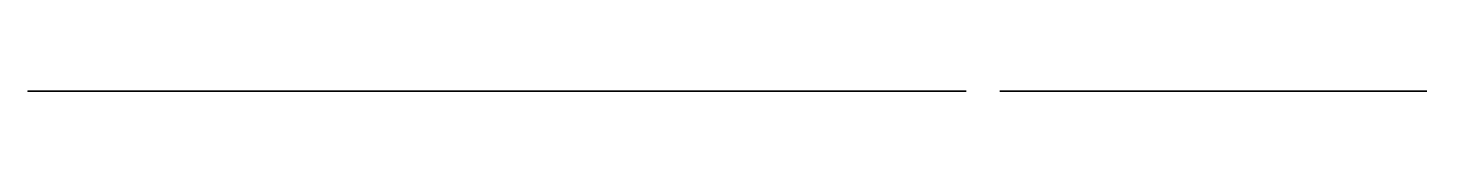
# Model space of a CAD drawing. Header units: centimetres. Extents: x 0 to 11.2, y 0 to 0.
import ezdxf

# ---------------------------------------------------------------- set-up
doc = ezdxf.new("R2010")
doc.units = ezdxf.units.CM
doc.header["$MEASUREMENT"] = 0
doc.layers.add('World|Offense|カメラ台 v1_3号機3段目', color=7, linetype='Continuous')

msp = doc.modelspace()

# ---------------------------------------------------------------- linework, layer by layer
at = {"layer": 'World|Offense|カメラ台 v1_3号機3段目'}
for p, q in [((0, 0, -0.687), (0, 0, -0.687)), ((0, 0, -3.468), (0, 0, -0.757)), ((0, 0, -4.968), (0, 0, -3.468)), ((0, 0, -8.324), (0, 0, -8.024)), ((7.163, 0, -5.268), (0.3, 0, -5.268)), ((0.557, 0, -8.624), (0.3, 0, -8.624)), ((0.3, 0, -7.724), (0.557, 0, -7.724)), ((0.372, 0, -8.884), (0.671, 0, -8.776)), ((0.671, 0, -7.573), (0.372, 0, -7.464)), ((0.793, 0, -9.37), (0.583, 0, -9.446)), ((0.583, 0, -6.903), (0.793, 0, -6.979)), ((0.765, 0, -4.668), (0.765, 0, -1)), ((0.967, 0, -1), (0.967, 0, -4.668)), ((1.165, 0, -4.668), (1.165, 0, -0.899)), ((1.367, 0, -0.899), (1.367, 0, -4.668)), ((1.4, 0, -7.28), (1.4, 0, -9.069)), ((1.565, 0, -4.668), (1.565, 0, -0.806)), ((1.767, 0, -0.806), (1.767, 0, -4.668)), ((1.798, 0, -9.459), (1.798, 0, -9.824)), ((1.798, 0, -6.89), (1.798, 0, -6.525)), ((1.823, 0, -7.586), (1.823, 0, -8.321)), ((4.498, 0, -9.359), (1.898, 0, -9.359)), ((4.498, 0, -6.99), (1.898, 0, -6.99)), ((1.965, 0, -4.668), (1.965, 0, -0.744)), ((4.277, 0, -7.286), (2.123, 0, -7.286)), ((2.123, 0, -9.059), (4.277, 0, -9.059)), ((2.167, 0, -0.744), (2.167, 0, -4.668)), ((2.365, 0, -4.668), (2.365, 0, -0.677)), ((2.567, 0, -0.677), (2.567, 0, -4.668)), ((2.765, 0, -4.668), (2.765, 0, -0.636)), ((2.967, 0, -0.636), (2.967, 0, -4.668)), ((3.165, 0, -4.668), (3.165, 0, -0.61)), ((3.367, 0, -0.61), (3.367, 0, -4.668)), ((3.63, 0, -4.668), (3.63, 0, -0.6)), ((3.832, 0, -0.6), (3.832, 0, -4.668)), ((4.096, 0, -4.668), (4.096, 0, -0.61)), ((4.096, 0, -0.61), (4.096, 0, -4.668)), ((4.298, 0, -0.61), (4.298, 0, -4.668)), ((4.298, 0, -4.668), (4.298, 0, -0.61)), ((4.496, 0, -0.636), (4.496, 0, -4.668)), ((4.577, 0, -8.324), (4.577, 0, -7.586)), ((4.598, 0, -9.827), (4.598, 0, -9.459)), ((4.598, 0, -6.522), (4.598, 0, -6.89)), ((4.698, 0, -4.668), (4.698, 0, -0.636)), ((4.896, 0, -0.677), (4.896, 0, -4.668)), ((5.001, 0, -7.282), (4.999, 0, -9.071)), ((5.098, 0, -4.668), (5.098, 0, -0.677)), ((5.296, 0, -0.744), (5.296, 0, -4.668)), ((5.498, 0, -4.668), (5.498, 0, -0.744)), ((5.607, 0, -6.979), (5.817, 0, -6.903)), ((5.817, 0, -9.446), (5.607, 0, -9.37)), ((5.696, 0, -0.806), (5.696, 0, -4.668)), ((6.028, 0, -7.464), (5.729, 0, -7.573)), ((5.729, 0, -8.776), (6.028, 0, -8.884)), ((6.1, 0, -8.624), (5.843, 0, -8.624)), ((5.843, 0, -7.724), (6.1, 0, -7.724)), ((5.898, 0, -4.668), (5.898, 0, -0.806)), ((6.096, 0, -0.899), (6.096, 0, -4.668)), ((6.298, 0, -4.668), (6.298, 0, -0.899)), ((6.4, 0, -8.024), (6.4, 0, -8.324)), ((6.496, 0, -1), (6.496, 0, -4.668)), ((6.698, 0, -4.668), (6.698, 0, -1)), ((7.463, 0, -3.468), (7.463, 0, -4.968)), ((7.463, 0, -0.754), (7.463, 0, -3.468)), ((7.83, 0, -6.092), (7.83, 0, -2.357)), ((10.504, 0, -4.222), (8.017, 0, -1.192)), ((8.3, 0, -6.392), (8.13, 0, -6.392)), ((8.23, 0, -2.931), (8.23, 0, -5.693)), ((8.326, 0, -0.938), (10.449, 0, -3.525)), ((8.352, 0, -2.17), (10.839, 0, -5.2)), ((10.53, 0, -5.454), (8.407, 0, -2.867)), ((10.557, 0, 0), (10.727, 0, 0)), ((10.627, 0, -3.462), (10.627, 0, -0.699)), ((11.027, 0, -0.3), (11.027, 0, -4.035))]:
    msp.add_line(p, q, dxfattribs=at)
at = {"layer": 'World|Offense|カメラ台 v1_3号機3段目', "extrusion": (0, 1, 0)}
for centre, radius in [((-0.3, -8.174), 0.16), ((-0.3, -3.468), 0.15), ((-0.475, -7.183), 0.16), ((-0.475, -9.166), 0.16), ((-1.752, -8.682), 0.16), ((-4.654, -8.682), 0.16), ((-5.925, -7.183), 0.16), ((-5.925, -9.166), 0.16), ((-6.1, -8.174), 0.16), ((-7.163, -3.468), 0.15), ((-8.03, -0.892), 0.16), ((-8.03, -2.092), 0.16), ((-8.3, -6.092), 0.16), ((-10.557, -0.3), 0.16), ((-10.827, -4.3), 0.16), ((-10.827, -5.5), 0.16)]:
    msp.add_circle(centre, radius, dxfattribs=at)
for centre, radius, start, end in [((-0.1, -0.757), 0.1, 0, 69.5092), ((-0.3, -4.968), 0.3, 270, 0), ((-0.3, -8.324), 0.3, 270, 0), ((-0.3, -8.024), 0.3, 0, 90), ((-3.735, -10.483), 10.483, 69.5092, 110.4539), ((-0.475, -9.166), 0.3, 248.895, 70), ((-0.475, -7.183), 0.3, 290, 111.105), ((-3.2, -8.174), 2.6, 346.6243, 348.2464), ((-3.2, -8.174), 2.6, 11.7536, 13.3757), ((-0.866, -4.668), 0.101, 180, 0), ((-0.866, -1), 0.101, 0, 180), ((-3.2, -8.174), 2.6, 270, 331.4794), ((-3.2, -8.174), 2.6, 28.5206, 90), ((-3.2, -8.174), 2.2, 334.7912, 25.2088), ((-1.266, -4.668), 0.101, 180, 0), ((-1.266, -0.899), 0.101, 0, 180), ((-1.3, -9.069), 0.1, 180, 334.7912), ((-1.3, -7.28), 0.1, 25.2088, 180), ((-1.666, -4.668), 0.101, 180, 0), ((-1.666, -0.806), 0.101, 360, 180), ((-1.898, -6.89), 0.1, 270, 359.9413), ((-1.898, -6.525), 0.1, 359.9413, 51.6947), ((-3.2, -8.173), 2.2, 51.6947, 128.1791), ((-1.752, -8.682), 0.3, 115.2324, 221.2717), ((-2.066, -0.744), 0.101, 0, 180), ((-2.066, -4.668), 0.101, 180, 0), ((-2.466, -0.677), 0.101, 360, 180), ((-2.466, -4.668), 0.101, 180, 360), ((-2.866, -0.636), 0.101, 360, 180), ((-2.866, -4.668), 0.101, 180, 360), ((-3.266, -0.61), 0.101, 360, 180), ((-3.266, -4.668), 0.101, 180, 0), ((-3.2, -8.174), 2.6, 90, 151.4794), ((-3.2, -8.174), 2.6, 208.5206, 270), ((-3.731, -0.6), 0.101, 360, 180), ((-3.731, -4.668), 0.101, 180, 360), ((-4.197, -0.61), 0.101, 0, 180), ((-4.197, -4.668), 0.101, 180, 0), ((-4.654, -8.682), 0.3, 319.0581, 63.8134), ((-4.498, -6.89), 0.1, 179.9325, 270), ((-4.498, -6.522), 0.1, 128.1791, 179.9325), ((-3.2, -8.174), 2.6, 166.6243, 168.2464), ((-3.2, -8.174), 2.6, 191.7536, 193.3757), ((-5.925, -7.183), 0.3, 68.895, 250), ((-5.925, -9.166), 0.3, 110, 291.105), ((-6.1, -8.024), 0.3, 90, 180), ((-6.1, -8.324), 0.3, 180, 270), ((-7.163, -4.968), 0.3, 180, 270), ((-7.363, -0.754), 0.1, 110.4539, 180), ((-8.03, -2.092), 0.3, 318.5904, 182.0338), ((-8.03, -0.892), 0.3, 272.4345, 188.8139), ((-8.13, -6.092), 0.3, 270, 0), ((-8.3, -6.092), 0.3, 94.301, 270), ((-10.557, -0.3), 0.3, 274.301, 90), ((-10.827, -5.5), 0.3, 92.4345, 8.8139), ((-10.827, -4.3), 0.3, 138.5904, 2.0338), ((-10.727, -0.3), 0.3, 90, 180)]:
    msp.add_arc(centre, radius, start, end, dxfattribs=at)
at = {"layer": 'World|Offense|カメラ台 v1_3号機3段目', "extrusion": (0, -1, 0)}
for centre, radius, start, end in [((0.557, -8.724), 0.1, 11.7536, 90), ((0.557, -7.624), 0.1, 270, 348.2464), ((0.828, -9.464), 0.1, 28.5206, 109.9919), ((0.828, -6.885), 0.1, 250.0081, 331.4794), ((1.898, -9.459), 0.1, 90, 179.9413), ((1.898, -9.824), 0.1, 179.9413, 231.6947), ((2.123, -7.586), 0.3, 90, 180), ((1.923, -8.321), 0.1, 180, 244.7676), ((3.2, -8.176), 2.2, 231.6947, 308.1791), ((2.053, -8.946), 0.1, 138.7283, 249.5494), ((2.123, -8.759), 0.3, 249.5494, 270), ((4.197, -0.61), 0.101, 360, 180), ((4.197, -4.668), 0.101, 180, 0), ((4.277, -7.586), 0.3, 0.0002, 90), ((4.277, -8.759), 0.3, 270, 291.8288), ((4.352, -8.945), 0.1, 291.8288, 40.9419), ((4.597, -0.636), 0.101, 0, 180), ((4.597, -4.668), 0.101, 180, 0), ((4.498, -9.459), 0.1, 359.9325, 90), ((4.477, -8.324), 0.1, 296.1866, 0.0002), ((4.498, -9.827), 0.1, 308.1791, 359.9325), ((4.997, -0.677), 0.101, 360, 180), ((4.997, -4.668), 0.101, 180, 0), ((5.099, -9.071), 0.1, 179.9413, 334.7325), ((5.101, -7.282), 0.1, 25.15, 179.9413), ((3.2, -8.174), 2.2, 334.7325, 25.15), ((5.397, -0.744), 0.101, 360, 180), ((5.397, -4.668), 0.101, 180, 0), ((5.572, -6.885), 0.1, 208.5206, 289.9919), ((5.572, -9.464), 0.1, 70.0081, 151.4794), ((5.797, -0.806), 0.101, 360, 180), ((5.797, -4.668), 0.101, 180, 360), ((5.843, -8.724), 0.1, 90, 168.2464), ((5.843, -7.624), 0.1, 191.7536, 270), ((6.197, -0.899), 0.101, 360, 180), ((6.197, -4.668), 0.101, 180, 0), ((6.597, -1), 0.101, 0, 180), ((6.597, -4.668), 0.101, 180, 0), ((7.73, -2.357), 0.1, 360, 41.4096), ((8.33, -2.931), 0.1, 39.3758, 180), ((8.33, -5.693), 0.1, 180, 265.699), ((8.43, -2.106), 0.1, 177.9662, 219.3758), ((10.527, -3.462), 0.1, 219.3758, 0), ((10.427, -4.286), 0.1, 357.9662, 39.3758), ((10.527, -0.699), 0.1, 360, 85.699), ((11.127, -4.035), 0.1, 180, 221.4096)]:
    msp.add_arc(centre, radius, start, end, dxfattribs=at)
at = {"layer": 'World|Offense|カメラ台 v1_3号機3段目'}
msp.add_point((0, 0), dxfattribs=at)

doc.saveas('drawing.dxf')
